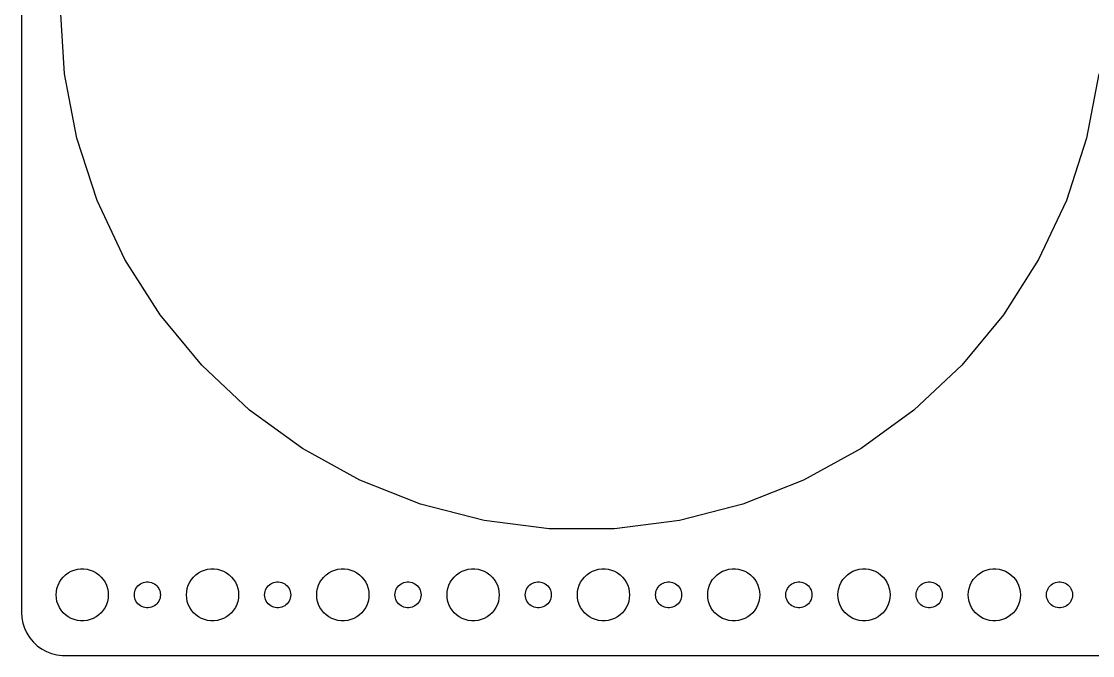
# Model space of a CAD drawing. Header units: metres. Extents: x -314 to 314, y -74 to 74.
# Drawn here: x -314.5 to -191.2, y -74.5 to -1.5 of the extents above; entities that cross this region are included whole.
import ezdxf

# ---------------------------------------------------------------- set-up
doc = ezdxf.new("R2010")
doc.units = ezdxf.units.M

msp = doc.modelspace()

# ---------------------------------------------------------------- linework, layer by layer
for p, q in [((-314.5, 69.5), (-314.5, -69.5)), ((-309.527, -7.52), (-310, 0)), ((-308.115, -14.9214), (-309.527, -7.52)), ((-190.473, -7.52), (-191.885, -14.9214)), ((-305.787, -22.0875), (-308.115, -14.9214)), ((-191.885, -14.9214), (-194.213, -22.0875)), ((-302.578, -28.9052), (-305.787, -22.0875)), ((-194.213, -22.0875), (-197.422, -28.9052)), ((-298.541, -35.2671), (-302.578, -28.9052)), ((-197.422, -28.9052), (-201.459, -35.2671)), ((-293.738, -41.0728), (-298.541, -35.2671)), ((-201.459, -35.2671), (-206.262, -41.0728)), ((-288.245, -46.2308), (-293.738, -41.0728)), ((-206.262, -41.0728), (-211.755, -46.2308)), ((-282.15, -50.6597), (-288.245, -46.2308)), ((-211.755, -46.2308), (-217.85, -50.6597)), ((-275.547, -54.2896), (-282.15, -50.6597)), ((-217.85, -50.6597), (-224.453, -54.2896)), ((-268.541, -57.0634), (-275.547, -54.2896)), ((-224.453, -54.2896), (-231.459, -57.0634)), ((-261.243, -58.9372), (-268.541, -57.0634)), ((-231.459, -57.0634), (-238.757, -58.9372)), ((-253.767, -59.8816), (-261.243, -58.9372)), ((-238.757, -58.9372), (-246.233, -59.8816)), ((-246.233, -59.8816), (-253.767, -59.8816)), ((-309.687, -65.4464), (-309.412, -65.1885)), ((-309.412, -65.1885), (-309.107, -64.967)), ((-309.107, -64.967), (-308.777, -64.7855)), ((-308.777, -64.7855), (-308.427, -64.6468)), ((-308.427, -64.6468), (-308.062, -64.5531)), ((-308.062, -64.5531), (-307.688, -64.5059)), ((-307.688, -64.5059), (-307.312, -64.5059)), ((-307.312, -64.5059), (-306.938, -64.5531)), ((-306.938, -64.5531), (-306.573, -64.6468)), ((-306.573, -64.6468), (-306.223, -64.7855)), ((-306.223, -64.7855), (-305.893, -64.967)), ((-305.893, -64.967), (-305.588, -65.1885)), ((-305.588, -65.1885), (-305.313, -65.4464)), ((-294.687, -65.4464), (-294.412, -65.1885)), ((-294.412, -65.1885), (-294.107, -64.967)), ((-294.107, -64.967), (-293.777, -64.7855)), ((-293.777, -64.7855), (-293.427, -64.6468)), ((-293.427, -64.6468), (-293.062, -64.5531)), ((-293.062, -64.5531), (-292.688, -64.5059)), ((-292.688, -64.5059), (-292.312, -64.5059)), ((-292.312, -64.5059), (-291.938, -64.5531)), ((-291.938, -64.5531), (-291.573, -64.6468)), ((-291.573, -64.6468), (-291.223, -64.7855)), ((-291.223, -64.7855), (-290.893, -64.967)), ((-290.893, -64.967), (-290.588, -65.1885)), ((-290.588, -65.1885), (-290.313, -65.4464)), ((-279.687, -65.4464), (-279.412, -65.1885)), ((-279.412, -65.1885), (-279.107, -64.967)), ((-279.107, -64.967), (-278.777, -64.7855)), ((-278.777, -64.7855), (-278.427, -64.6468)), ((-278.427, -64.6468), (-278.062, -64.5531)), ((-278.062, -64.5531), (-277.688, -64.5059)), ((-277.688, -64.5059), (-277.312, -64.5059)), ((-277.312, -64.5059), (-276.938, -64.5531)), ((-276.938, -64.5531), (-276.573, -64.6468)), ((-276.573, -64.6468), (-276.223, -64.7855)), ((-276.223, -64.7855), (-275.893, -64.967)), ((-275.893, -64.967), (-275.588, -65.1885)), ((-275.588, -65.1885), (-275.313, -65.4464)), ((-264.687, -65.4464), (-264.412, -65.1885)), ((-264.412, -65.1885), (-264.107, -64.967)), ((-264.107, -64.967), (-263.777, -64.7855)), ((-263.777, -64.7855), (-263.427, -64.6468)), ((-263.427, -64.6468), (-263.062, -64.5531)), ((-263.062, -64.5531), (-262.688, -64.5059)), ((-262.688, -64.5059), (-262.312, -64.5059)), ((-262.312, -64.5059), (-261.938, -64.5531)), ((-261.938, -64.5531), (-261.573, -64.6468)), ((-261.573, -64.6468), (-261.223, -64.7855)), ((-261.223, -64.7855), (-260.893, -64.967)), ((-260.893, -64.967), (-260.588, -65.1885)), ((-260.588, -65.1885), (-260.313, -65.4464)), ((-249.687, -65.4464), (-249.412, -65.1885)), ((-249.412, -65.1885), (-249.107, -64.967)), ((-249.107, -64.967), (-248.777, -64.7855)), ((-248.777, -64.7855), (-248.427, -64.6468)), ((-248.427, -64.6468), (-248.062, -64.5531)), ((-248.062, -64.5531), (-247.688, -64.5059)), ((-247.688, -64.5059), (-247.312, -64.5059)), ((-247.312, -64.5059), (-246.938, -64.5531)), ((-246.938, -64.5531), (-246.573, -64.6468)), ((-246.573, -64.6468), (-246.223, -64.7855)), ((-246.223, -64.7855), (-245.893, -64.967)), ((-245.893, -64.967), (-245.588, -65.1885)), ((-245.588, -65.1885), (-245.313, -65.4464)), ((-234.687, -65.4464), (-234.412, -65.1885)), ((-234.412, -65.1885), (-234.107, -64.967)), ((-234.107, -64.967), (-233.777, -64.7855)), ((-233.777, -64.7855), (-233.427, -64.6468)), ((-233.427, -64.6468), (-233.062, -64.5531)), ((-233.062, -64.5531), (-232.688, -64.5059)), ((-232.688, -64.5059), (-232.312, -64.5059)), ((-232.312, -64.5059), (-231.938, -64.5531)), ((-231.938, -64.5531), (-231.573, -64.6468)), ((-231.573, -64.6468), (-231.223, -64.7855)), ((-231.223, -64.7855), (-230.893, -64.967)), ((-230.893, -64.967), (-230.588, -65.1885)), ((-230.588, -65.1885), (-230.313, -65.4464)), ((-219.687, -65.4464), (-219.412, -65.1885)), ((-219.412, -65.1885), (-219.107, -64.967)), ((-219.107, -64.967), (-218.777, -64.7855)), ((-218.777, -64.7855), (-218.427, -64.6468)), ((-218.427, -64.6468), (-218.062, -64.5531)), ((-218.062, -64.5531), (-217.688, -64.5059)), ((-217.688, -64.5059), (-217.312, -64.5059)), ((-217.312, -64.5059), (-216.938, -64.5531)), ((-216.938, -64.5531), (-216.573, -64.6468)), ((-216.573, -64.6468), (-216.223, -64.7855)), ((-216.223, -64.7855), (-215.893, -64.967)), ((-215.893, -64.967), (-215.588, -65.1885)), ((-215.588, -65.1885), (-215.313, -65.4464)), ((-204.687, -65.4464), (-204.412, -65.1885)), ((-204.412, -65.1885), (-204.107, -64.967)), ((-204.107, -64.967), (-203.777, -64.7855)), ((-203.777, -64.7855), (-203.427, -64.6468)), ((-203.427, -64.6468), (-203.062, -64.5531)), ((-203.062, -64.5531), (-202.688, -64.5059)), ((-202.688, -64.5059), (-202.312, -64.5059)), ((-202.312, -64.5059), (-201.938, -64.5531)), ((-201.938, -64.5531), (-201.573, -64.6468)), ((-201.573, -64.6468), (-201.223, -64.7855)), ((-201.223, -64.7855), (-200.893, -64.967)), ((-200.893, -64.967), (-200.588, -65.1885)), ((-200.588, -65.1885), (-200.313, -65.4464)), ((-310.406, -66.7539), (-310.289, -66.3956)), ((-310.289, -66.3956), (-310.129, -66.0547)), ((-310.129, -66.0547), (-309.927, -65.7366)), ((-309.927, -65.7366), (-309.687, -65.4464)), ((-305.313, -65.4464), (-305.073, -65.7366)), ((-305.073, -65.7366), (-304.871, -66.0547)), ((-304.871, -66.0547), (-304.711, -66.3956)), ((-304.711, -66.3956), (-304.594, -66.7539)), ((-301.214, -66.6183), (-301.093, -66.4732)), ((-301.093, -66.4732), (-300.956, -66.3442)), ((-300.956, -66.3442), (-300.804, -66.2335)), ((-300.804, -66.2335), (-300.639, -66.1428)), ((-300.639, -66.1428), (-300.464, -66.0734)), ((-300.464, -66.0734), (-300.281, -66.0266)), ((-300.281, -66.0266), (-300.094, -66.003)), ((-300.094, -66.003), (-299.906, -66.003)), ((-299.906, -66.003), (-299.719, -66.0266)), ((-299.719, -66.0266), (-299.536, -66.0734)), ((-299.536, -66.0734), (-299.361, -66.1428)), ((-299.361, -66.1428), (-299.196, -66.2335)), ((-299.196, -66.2335), (-299.044, -66.3442)), ((-299.044, -66.3442), (-298.907, -66.4732)), ((-298.907, -66.4732), (-298.786, -66.6183)), ((-295.406, -66.7539), (-295.289, -66.3956)), ((-295.289, -66.3956), (-295.129, -66.0547)), ((-295.129, -66.0547), (-294.927, -65.7366)), ((-294.927, -65.7366), (-294.687, -65.4464)), ((-290.313, -65.4464), (-290.073, -65.7366)), ((-290.073, -65.7366), (-289.871, -66.0547)), ((-289.871, -66.0547), (-289.711, -66.3956)), ((-289.711, -66.3956), (-289.594, -66.7539)), ((-286.214, -66.6183), (-286.093, -66.4732)), ((-286.093, -66.4732), (-285.956, -66.3442)), ((-285.956, -66.3442), (-285.804, -66.2335)), ((-285.804, -66.2335), (-285.639, -66.1428)), ((-285.639, -66.1428), (-285.464, -66.0734)), ((-285.464, -66.0734), (-285.281, -66.0266)), ((-285.281, -66.0266), (-285.094, -66.003)), ((-285.094, -66.003), (-284.906, -66.003)), ((-284.906, -66.003), (-284.719, -66.0266)), ((-284.719, -66.0266), (-284.536, -66.0734)), ((-284.536, -66.0734), (-284.361, -66.1428)), ((-284.361, -66.1428), (-284.196, -66.2335)), ((-284.196, -66.2335), (-284.044, -66.3442)), ((-284.044, -66.3442), (-283.907, -66.4732)), ((-283.907, -66.4732), (-283.786, -66.6183)), ((-280.406, -66.7539), (-280.289, -66.3956)), ((-280.289, -66.3956), (-280.129, -66.0547)), ((-280.129, -66.0547), (-279.927, -65.7366)), ((-279.927, -65.7366), (-279.687, -65.4464)), ((-275.313, -65.4464), (-275.073, -65.7366)), ((-275.073, -65.7366), (-274.871, -66.0547)), ((-274.871, -66.0547), (-274.711, -66.3956)), ((-274.711, -66.3956), (-274.594, -66.7539)), ((-271.214, -66.6183), (-271.093, -66.4732)), ((-271.093, -66.4732), (-270.956, -66.3442)), ((-270.956, -66.3442), (-270.804, -66.2335)), ((-270.804, -66.2335), (-270.639, -66.1428)), ((-270.639, -66.1428), (-270.464, -66.0734)), ((-270.464, -66.0734), (-270.281, -66.0266)), ((-270.281, -66.0266), (-270.094, -66.003)), ((-270.094, -66.003), (-269.906, -66.003)), ((-269.906, -66.003), (-269.719, -66.0266)), ((-269.719, -66.0266), (-269.536, -66.0734)), ((-269.536, -66.0734), (-269.361, -66.1428)), ((-269.361, -66.1428), (-269.196, -66.2335)), ((-269.196, -66.2335), (-269.044, -66.3442)), ((-269.044, -66.3442), (-268.907, -66.4732)), ((-268.907, -66.4732), (-268.786, -66.6183)), ((-265.406, -66.7539), (-265.289, -66.3956)), ((-265.289, -66.3956), (-265.129, -66.0547)), ((-265.129, -66.0547), (-264.927, -65.7366)), ((-264.927, -65.7366), (-264.687, -65.4464)), ((-260.313, -65.4464), (-260.073, -65.7366)), ((-260.073, -65.7366), (-259.871, -66.0547)), ((-259.871, -66.0547), (-259.711, -66.3956)), ((-259.711, -66.3956), (-259.594, -66.7539)), ((-256.214, -66.6183), (-256.093, -66.4732)), ((-256.093, -66.4732), (-255.956, -66.3442)), ((-255.956, -66.3442), (-255.804, -66.2335)), ((-255.804, -66.2335), (-255.639, -66.1428)), ((-255.639, -66.1428), (-255.464, -66.0734)), ((-255.464, -66.0734), (-255.281, -66.0266)), ((-255.281, -66.0266), (-255.094, -66.003)), ((-255.094, -66.003), (-254.906, -66.003)), ((-254.906, -66.003), (-254.719, -66.0266)), ((-254.719, -66.0266), (-254.536, -66.0734)), ((-254.536, -66.0734), (-254.361, -66.1428)), ((-254.361, -66.1428), (-254.196, -66.2335)), ((-254.196, -66.2335), (-254.044, -66.3442)), ((-254.044, -66.3442), (-253.907, -66.4732)), ((-253.907, -66.4732), (-253.786, -66.6183)), ((-250.406, -66.7539), (-250.289, -66.3956)), ((-250.289, -66.3956), (-250.129, -66.0547)), ((-250.129, -66.0547), (-249.927, -65.7366)), ((-249.927, -65.7366), (-249.687, -65.4464)), ((-245.313, -65.4464), (-245.073, -65.7366)), ((-245.073, -65.7366), (-244.871, -66.0547)), ((-244.871, -66.0547), (-244.711, -66.3956)), ((-244.711, -66.3956), (-244.594, -66.7539)), ((-241.214, -66.6183), (-241.093, -66.4732)), ((-241.093, -66.4732), (-240.956, -66.3442)), ((-240.956, -66.3442), (-240.804, -66.2335)), ((-240.804, -66.2335), (-240.639, -66.1428)), ((-240.639, -66.1428), (-240.464, -66.0734)), ((-240.464, -66.0734), (-240.281, -66.0266)), ((-240.281, -66.0266), (-240.094, -66.003)), ((-240.094, -66.003), (-239.906, -66.003)), ((-239.906, -66.003), (-239.719, -66.0266)), ((-239.719, -66.0266), (-239.536, -66.0734)), ((-239.536, -66.0734), (-239.361, -66.1428)), ((-239.361, -66.1428), (-239.196, -66.2335)), ((-239.196, -66.2335), (-239.044, -66.3442)), ((-239.044, -66.3442), (-238.907, -66.4732)), ((-238.907, -66.4732), (-238.786, -66.6183)), ((-235.406, -66.7539), (-235.289, -66.3956)), ((-235.289, -66.3956), (-235.129, -66.0547)), ((-235.129, -66.0547), (-234.927, -65.7366)), ((-234.927, -65.7366), (-234.687, -65.4464)), ((-230.313, -65.4464), (-230.073, -65.7366)), ((-230.073, -65.7366), (-229.871, -66.0547)), ((-229.871, -66.0547), (-229.711, -66.3956)), ((-229.711, -66.3956), (-229.594, -66.7539)), ((-226.214, -66.6183), (-226.093, -66.4732)), ((-226.093, -66.4732), (-225.956, -66.3442)), ((-225.956, -66.3442), (-225.804, -66.2335)), ((-225.804, -66.2335), (-225.639, -66.1428)), ((-225.639, -66.1428), (-225.464, -66.0734)), ((-225.464, -66.0734), (-225.281, -66.0266)), ((-225.281, -66.0266), (-225.094, -66.003)), ((-225.094, -66.003), (-224.906, -66.003)), ((-224.906, -66.003), (-224.719, -66.0266)), ((-224.719, -66.0266), (-224.536, -66.0734)), ((-224.536, -66.0734), (-224.361, -66.1428)), ((-224.361, -66.1428), (-224.196, -66.2335)), ((-224.196, -66.2335), (-224.044, -66.3442)), ((-224.044, -66.3442), (-223.907, -66.4732)), ((-223.907, -66.4732), (-223.786, -66.6183)), ((-220.406, -66.7539), (-220.289, -66.3956)), ((-220.289, -66.3956), (-220.129, -66.0547)), ((-220.129, -66.0547), (-219.927, -65.7366)), ((-219.927, -65.7366), (-219.687, -65.4464)), ((-215.313, -65.4464), (-215.073, -65.7366)), ((-215.073, -65.7366), (-214.871, -66.0547)), ((-214.871, -66.0547), (-214.711, -66.3956)), ((-214.711, -66.3956), (-214.594, -66.7539)), ((-211.214, -66.6183), (-211.093, -66.4732)), ((-211.093, -66.4732), (-210.956, -66.3442)), ((-210.956, -66.3442), (-210.804, -66.2335)), ((-210.804, -66.2335), (-210.639, -66.1428)), ((-210.639, -66.1428), (-210.464, -66.0734)), ((-210.464, -66.0734), (-210.281, -66.0266)), ((-210.281, -66.0266), (-210.094, -66.003)), ((-210.094, -66.003), (-209.906, -66.003)), ((-209.906, -66.003), (-209.719, -66.0266)), ((-209.719, -66.0266), (-209.536, -66.0734)), ((-209.536, -66.0734), (-209.361, -66.1428)), ((-209.361, -66.1428), (-209.196, -66.2335)), ((-209.196, -66.2335), (-209.044, -66.3442)), ((-209.044, -66.3442), (-208.907, -66.4732)), ((-208.907, -66.4732), (-208.786, -66.6183)), ((-205.406, -66.7539), (-205.289, -66.3956)), ((-205.289, -66.3956), (-205.129, -66.0547)), ((-205.129, -66.0547), (-204.927, -65.7366)), ((-204.927, -65.7366), (-204.687, -65.4464)), ((-200.313, -65.4464), (-200.073, -65.7366)), ((-200.073, -65.7366), (-199.871, -66.0547)), ((-199.871, -66.0547), (-199.711, -66.3956)), ((-199.711, -66.3956), (-199.594, -66.7539)), ((-196.214, -66.6183), (-196.093, -66.4732)), ((-196.093, -66.4732), (-195.956, -66.3442)), ((-195.956, -66.3442), (-195.804, -66.2335)), ((-195.804, -66.2335), (-195.639, -66.1428)), ((-195.639, -66.1428), (-195.464, -66.0734)), ((-195.464, -66.0734), (-195.281, -66.0266)), ((-195.281, -66.0266), (-195.094, -66.003)), ((-195.094, -66.003), (-194.906, -66.003)), ((-194.906, -66.003), (-194.719, -66.0266)), ((-194.719, -66.0266), (-194.536, -66.0734)), ((-194.536, -66.0734), (-194.361, -66.1428)), ((-194.361, -66.1428), (-194.196, -66.2335)), ((-194.196, -66.2335), (-194.044, -66.3442)), ((-194.044, -66.3442), (-193.907, -66.4732)), ((-193.907, -66.4732), (-193.786, -66.6183)), ((-310.5, -67.5), (-310.476, -67.124)), ((-310.476, -67.876), (-310.5, -67.5)), ((-310.476, -67.124), (-310.406, -66.7539)), ((-304.594, -66.7539), (-304.524, -67.124)), ((-304.524, -67.124), (-304.5, -67.5)), ((-304.5, -67.5), (-304.524, -67.876)), ((-301.5, -67.5), (-301.488, -67.312)), ((-301.488, -67.688), (-301.5, -67.5)), ((-301.488, -67.312), (-301.453, -67.127)), ((-301.453, -67.873), (-301.488, -67.688)), ((-301.453, -67.127), (-301.395, -66.9478)), ((-301.395, -66.9478), (-301.314, -66.7774)), ((-301.314, -66.7774), (-301.214, -66.6183)), ((-298.786, -66.6183), (-298.686, -66.7774)), ((-298.686, -66.7774), (-298.605, -66.9478)), ((-298.605, -66.9478), (-298.547, -67.127)), ((-298.547, -67.127), (-298.512, -67.312)), ((-298.512, -67.688), (-298.547, -67.873)), ((-298.512, -67.312), (-298.5, -67.5)), ((-298.5, -67.5), (-298.512, -67.688)), ((-295.5, -67.5), (-295.476, -67.124)), ((-295.476, -67.876), (-295.5, -67.5)), ((-295.476, -67.124), (-295.406, -66.7539)), ((-289.594, -66.7539), (-289.524, -67.124)), ((-289.524, -67.124), (-289.5, -67.5)), ((-289.5, -67.5), (-289.524, -67.876)), ((-286.5, -67.5), (-286.488, -67.312)), ((-286.488, -67.688), (-286.5, -67.5)), ((-286.488, -67.312), (-286.453, -67.127)), ((-286.453, -67.873), (-286.488, -67.688)), ((-286.453, -67.127), (-286.395, -66.9478)), ((-286.395, -66.9478), (-286.314, -66.7774)), ((-286.314, -66.7774), (-286.214, -66.6183)), ((-283.786, -66.6183), (-283.686, -66.7774)), ((-283.686, -66.7774), (-283.605, -66.9478)), ((-283.605, -66.9478), (-283.547, -67.127)), ((-283.547, -67.127), (-283.512, -67.312)), ((-283.512, -67.688), (-283.547, -67.873)), ((-283.512, -67.312), (-283.5, -67.5)), ((-283.5, -67.5), (-283.512, -67.688)), ((-280.5, -67.5), (-280.476, -67.124)), ((-280.476, -67.876), (-280.5, -67.5)), ((-280.476, -67.124), (-280.406, -66.7539)), ((-274.594, -66.7539), (-274.524, -67.124)), ((-274.524, -67.124), (-274.5, -67.5)), ((-274.5, -67.5), (-274.524, -67.876)), ((-271.5, -67.5), (-271.488, -67.312)), ((-271.488, -67.688), (-271.5, -67.5)), ((-271.488, -67.312), (-271.453, -67.127)), ((-271.453, -67.873), (-271.488, -67.688)), ((-271.453, -67.127), (-271.395, -66.9478)), ((-271.395, -66.9478), (-271.314, -66.7774)), ((-271.314, -66.7774), (-271.214, -66.6183)), ((-268.786, -66.6183), (-268.686, -66.7774)), ((-268.686, -66.7774), (-268.605, -66.9478)), ((-268.605, -66.9478), (-268.547, -67.127)), ((-268.547, -67.127), (-268.512, -67.312)), ((-268.512, -67.688), (-268.547, -67.873)), ((-268.512, -67.312), (-268.5, -67.5)), ((-268.5, -67.5), (-268.512, -67.688)), ((-265.5, -67.5), (-265.476, -67.124)), ((-265.476, -67.876), (-265.5, -67.5)), ((-265.476, -67.124), (-265.406, -66.7539)), ((-259.594, -66.7539), (-259.524, -67.124)), ((-259.524, -67.124), (-259.5, -67.5)), ((-259.5, -67.5), (-259.524, -67.876)), ((-256.5, -67.5), (-256.488, -67.312)), ((-256.488, -67.688), (-256.5, -67.5)), ((-256.488, -67.312), (-256.453, -67.127)), ((-256.453, -67.873), (-256.488, -67.688)), ((-256.453, -67.127), (-256.395, -66.9478)), ((-256.395, -66.9478), (-256.314, -66.7774)), ((-256.314, -66.7774), (-256.214, -66.6183)), ((-253.786, -66.6183), (-253.686, -66.7774)), ((-253.686, -66.7774), (-253.605, -66.9478)), ((-253.605, -66.9478), (-253.547, -67.127)), ((-253.547, -67.127), (-253.512, -67.312)), ((-253.512, -67.688), (-253.547, -67.873)), ((-253.512, -67.312), (-253.5, -67.5)), ((-253.5, -67.5), (-253.512, -67.688)), ((-250.5, -67.5), (-250.476, -67.124)), ((-250.476, -67.876), (-250.5, -67.5)), ((-250.476, -67.124), (-250.406, -66.7539)), ((-244.594, -66.7539), (-244.524, -67.124)), ((-244.524, -67.124), (-244.5, -67.5)), ((-244.5, -67.5), (-244.524, -67.876)), ((-241.5, -67.5), (-241.488, -67.312)), ((-241.488, -67.688), (-241.5, -67.5)), ((-241.488, -67.312), (-241.453, -67.127)), ((-241.453, -67.873), (-241.488, -67.688)), ((-241.453, -67.127), (-241.395, -66.9478)), ((-241.395, -66.9478), (-241.314, -66.7774)), ((-241.314, -66.7774), (-241.214, -66.6183)), ((-238.786, -66.6183), (-238.686, -66.7774)), ((-238.686, -66.7774), (-238.605, -66.9478)), ((-238.605, -66.9478), (-238.547, -67.127)), ((-238.547, -67.127), (-238.512, -67.312)), ((-238.512, -67.688), (-238.547, -67.873)), ((-238.512, -67.312), (-238.5, -67.5)), ((-238.5, -67.5), (-238.512, -67.688)), ((-235.5, -67.5), (-235.476, -67.124)), ((-235.476, -67.876), (-235.5, -67.5)), ((-235.476, -67.124), (-235.406, -66.7539)), ((-229.594, -66.7539), (-229.524, -67.124)), ((-229.524, -67.124), (-229.5, -67.5)), ((-229.5, -67.5), (-229.524, -67.876)), ((-226.5, -67.5), (-226.488, -67.312)), ((-226.488, -67.688), (-226.5, -67.5)), ((-226.488, -67.312), (-226.453, -67.127)), ((-226.453, -67.873), (-226.488, -67.688)), ((-226.453, -67.127), (-226.395, -66.9478)), ((-226.395, -66.9478), (-226.314, -66.7774)), ((-226.314, -66.7774), (-226.214, -66.6183)), ((-223.786, -66.6183), (-223.686, -66.7774)), ((-223.686, -66.7774), (-223.605, -66.9478)), ((-223.605, -66.9478), (-223.547, -67.127)), ((-223.547, -67.127), (-223.512, -67.312)), ((-223.512, -67.688), (-223.547, -67.873)), ((-223.512, -67.312), (-223.5, -67.5)), ((-223.5, -67.5), (-223.512, -67.688)), ((-220.5, -67.5), (-220.476, -67.124)), ((-220.476, -67.876), (-220.5, -67.5)), ((-220.476, -67.124), (-220.406, -66.7539)), ((-214.594, -66.7539), (-214.524, -67.124)), ((-214.524, -67.124), (-214.5, -67.5)), ((-214.5, -67.5), (-214.524, -67.876)), ((-211.5, -67.5), (-211.488, -67.312)), ((-211.488, -67.688), (-211.5, -67.5)), ((-211.488, -67.312), (-211.453, -67.127)), ((-211.453, -67.873), (-211.488, -67.688)), ((-211.453, -67.127), (-211.395, -66.9478)), ((-211.395, -66.9478), (-211.314, -66.7774)), ((-211.314, -66.7774), (-211.214, -66.6183)), ((-208.786, -66.6183), (-208.686, -66.7774)), ((-208.686, -66.7774), (-208.605, -66.9478)), ((-208.605, -66.9478), (-208.547, -67.127)), ((-208.547, -67.127), (-208.512, -67.312)), ((-208.512, -67.688), (-208.547, -67.873)), ((-208.512, -67.312), (-208.5, -67.5)), ((-208.5, -67.5), (-208.512, -67.688)), ((-205.5, -67.5), (-205.476, -67.124)), ((-205.476, -67.876), (-205.5, -67.5)), ((-205.476, -67.124), (-205.406, -66.7539)), ((-199.594, -66.7539), (-199.524, -67.124)), ((-199.524, -67.124), (-199.5, -67.5)), ((-199.5, -67.5), (-199.524, -67.876)), ((-196.5, -67.5), (-196.488, -67.312)), ((-196.488, -67.688), (-196.5, -67.5)), ((-196.488, -67.312), (-196.453, -67.127)), ((-196.453, -67.873), (-196.488, -67.688)), ((-196.453, -67.127), (-196.395, -66.9478)), ((-196.395, -66.9478), (-196.314, -66.7774)), ((-196.314, -66.7774), (-196.214, -66.6183)), ((-193.786, -66.6183), (-193.686, -66.7774)), ((-193.686, -66.7774), (-193.605, -66.9478)), ((-193.605, -66.9478), (-193.547, -67.127)), ((-193.547, -67.127), (-193.512, -67.312)), ((-193.512, -67.688), (-193.547, -67.873)), ((-193.512, -67.312), (-193.5, -67.5)), ((-193.5, -67.5), (-193.512, -67.688)), ((-310.406, -68.2461), (-310.476, -67.876)), ((-310.289, -68.6044), (-310.406, -68.2461)), ((-310.129, -68.9453), (-310.289, -68.6044)), ((-309.927, -69.2634), (-310.129, -68.9453)), ((-304.871, -68.9453), (-305.073, -69.2634)), ((-304.711, -68.6044), (-304.871, -68.9453)), ((-304.594, -68.2461), (-304.711, -68.6044)), ((-304.524, -67.876), (-304.594, -68.2461)), ((-301.395, -68.0522), (-301.453, -67.873)), ((-301.314, -68.2226), (-301.395, -68.0522)), ((-301.214, -68.3817), (-301.314, -68.2226)), ((-301.093, -68.5268), (-301.214, -68.3817)), ((-300.956, -68.6558), (-301.093, -68.5268)), ((-300.804, -68.7665), (-300.956, -68.6558)), ((-300.639, -68.8572), (-300.804, -68.7665)), ((-300.464, -68.9266), (-300.639, -68.8572)), ((-300.281, -68.9734), (-300.464, -68.9266)), ((-300.094, -68.997), (-300.281, -68.9734)), ((-299.906, -68.997), (-300.094, -68.997)), ((-299.719, -68.9734), (-299.906, -68.997)), ((-299.536, -68.9266), (-299.719, -68.9734)), ((-299.361, -68.8572), (-299.536, -68.9266)), ((-299.196, -68.7665), (-299.361, -68.8572)), ((-299.044, -68.6558), (-299.196, -68.7665)), ((-298.907, -68.5268), (-299.044, -68.6558)), ((-298.786, -68.3817), (-298.907, -68.5268)), ((-298.686, -68.2226), (-298.786, -68.3817)), ((-298.605, -68.0522), (-298.686, -68.2226)), ((-298.547, -67.873), (-298.605, -68.0522)), ((-295.406, -68.2461), (-295.476, -67.876)), ((-295.289, -68.6044), (-295.406, -68.2461)), ((-295.129, -68.9453), (-295.289, -68.6044)), ((-294.927, -69.2634), (-295.129, -68.9453)), ((-289.871, -68.9453), (-290.073, -69.2634)), ((-289.711, -68.6044), (-289.871, -68.9453)), ((-289.594, -68.2461), (-289.711, -68.6044)), ((-289.524, -67.876), (-289.594, -68.2461)), ((-286.395, -68.0522), (-286.453, -67.873)), ((-286.314, -68.2226), (-286.395, -68.0522)), ((-286.214, -68.3817), (-286.314, -68.2226)), ((-286.093, -68.5268), (-286.214, -68.3817)), ((-285.956, -68.6558), (-286.093, -68.5268)), ((-285.804, -68.7665), (-285.956, -68.6558)), ((-285.639, -68.8572), (-285.804, -68.7665)), ((-285.464, -68.9266), (-285.639, -68.8572)), ((-285.281, -68.9734), (-285.464, -68.9266)), ((-285.094, -68.997), (-285.281, -68.9734)), ((-284.906, -68.997), (-285.094, -68.997)), ((-284.719, -68.9734), (-284.906, -68.997)), ((-284.536, -68.9266), (-284.719, -68.9734)), ((-284.361, -68.8572), (-284.536, -68.9266)), ((-284.196, -68.7665), (-284.361, -68.8572)), ((-284.044, -68.6558), (-284.196, -68.7665)), ((-283.907, -68.5268), (-284.044, -68.6558)), ((-283.786, -68.3817), (-283.907, -68.5268)), ((-283.686, -68.2226), (-283.786, -68.3817)), ((-283.605, -68.0522), (-283.686, -68.2226)), ((-283.547, -67.873), (-283.605, -68.0522)), ((-280.406, -68.2461), (-280.476, -67.876)), ((-280.289, -68.6044), (-280.406, -68.2461)), ((-280.129, -68.9453), (-280.289, -68.6044)), ((-279.927, -69.2634), (-280.129, -68.9453)), ((-274.871, -68.9453), (-275.073, -69.2634)), ((-274.711, -68.6044), (-274.871, -68.9453)), ((-274.594, -68.2461), (-274.711, -68.6044)), ((-274.524, -67.876), (-274.594, -68.2461)), ((-271.395, -68.0522), (-271.453, -67.873)), ((-271.314, -68.2226), (-271.395, -68.0522)), ((-271.214, -68.3817), (-271.314, -68.2226)), ((-271.093, -68.5268), (-271.214, -68.3817)), ((-270.956, -68.6558), (-271.093, -68.5268)), ((-270.804, -68.7665), (-270.956, -68.6558)), ((-270.639, -68.8572), (-270.804, -68.7665)), ((-270.464, -68.9266), (-270.639, -68.8572)), ((-270.281, -68.9734), (-270.464, -68.9266)), ((-270.094, -68.997), (-270.281, -68.9734)), ((-269.906, -68.997), (-270.094, -68.997)), ((-269.719, -68.9734), (-269.906, -68.997)), ((-269.536, -68.9266), (-269.719, -68.9734)), ((-269.361, -68.8572), (-269.536, -68.9266)), ((-269.196, -68.7665), (-269.361, -68.8572)), ((-269.044, -68.6558), (-269.196, -68.7665)), ((-268.907, -68.5268), (-269.044, -68.6558)), ((-268.786, -68.3817), (-268.907, -68.5268)), ((-268.686, -68.2226), (-268.786, -68.3817)), ((-268.605, -68.0522), (-268.686, -68.2226)), ((-268.547, -67.873), (-268.605, -68.0522)), ((-265.406, -68.2461), (-265.476, -67.876)), ((-265.289, -68.6044), (-265.406, -68.2461)), ((-265.129, -68.9453), (-265.289, -68.6044)), ((-264.927, -69.2634), (-265.129, -68.9453)), ((-259.871, -68.9453), (-260.073, -69.2634)), ((-259.711, -68.6044), (-259.871, -68.9453)), ((-259.594, -68.2461), (-259.711, -68.6044)), ((-259.524, -67.876), (-259.594, -68.2461)), ((-256.395, -68.0522), (-256.453, -67.873)), ((-256.314, -68.2226), (-256.395, -68.0522)), ((-256.214, -68.3817), (-256.314, -68.2226)), ((-256.093, -68.5268), (-256.214, -68.3817)), ((-255.956, -68.6558), (-256.093, -68.5268)), ((-255.804, -68.7665), (-255.956, -68.6558)), ((-255.639, -68.8572), (-255.804, -68.7665)), ((-255.464, -68.9266), (-255.639, -68.8572)), ((-255.281, -68.9734), (-255.464, -68.9266)), ((-255.094, -68.997), (-255.281, -68.9734)), ((-254.906, -68.997), (-255.094, -68.997)), ((-254.719, -68.9734), (-254.906, -68.997)), ((-254.536, -68.9266), (-254.719, -68.9734)), ((-254.361, -68.8572), (-254.536, -68.9266)), ((-254.196, -68.7665), (-254.361, -68.8572)), ((-254.044, -68.6558), (-254.196, -68.7665)), ((-253.907, -68.5268), (-254.044, -68.6558)), ((-253.786, -68.3817), (-253.907, -68.5268)), ((-253.686, -68.2226), (-253.786, -68.3817)), ((-253.605, -68.0522), (-253.686, -68.2226)), ((-253.547, -67.873), (-253.605, -68.0522)), ((-250.406, -68.2461), (-250.476, -67.876)), ((-250.289, -68.6044), (-250.406, -68.2461)), ((-250.129, -68.9453), (-250.289, -68.6044)), ((-249.927, -69.2634), (-250.129, -68.9453)), ((-244.871, -68.9453), (-245.073, -69.2634)), ((-244.711, -68.6044), (-244.871, -68.9453)), ((-244.594, -68.2461), (-244.711, -68.6044)), ((-244.524, -67.876), (-244.594, -68.2461)), ((-241.395, -68.0522), (-241.453, -67.873)), ((-241.314, -68.2226), (-241.395, -68.0522)), ((-241.214, -68.3817), (-241.314, -68.2226)), ((-241.093, -68.5268), (-241.214, -68.3817)), ((-240.956, -68.6558), (-241.093, -68.5268)), ((-240.804, -68.7665), (-240.956, -68.6558)), ((-240.639, -68.8572), (-240.804, -68.7665)), ((-240.464, -68.9266), (-240.639, -68.8572)), ((-240.281, -68.9734), (-240.464, -68.9266)), ((-240.094, -68.997), (-240.281, -68.9734)), ((-239.906, -68.997), (-240.094, -68.997)), ((-239.719, -68.9734), (-239.906, -68.997)), ((-239.536, -68.9266), (-239.719, -68.9734)), ((-239.361, -68.8572), (-239.536, -68.9266)), ((-239.196, -68.7665), (-239.361, -68.8572)), ((-239.044, -68.6558), (-239.196, -68.7665)), ((-238.907, -68.5268), (-239.044, -68.6558)), ((-238.786, -68.3817), (-238.907, -68.5268)), ((-238.686, -68.2226), (-238.786, -68.3817)), ((-238.605, -68.0522), (-238.686, -68.2226)), ((-238.547, -67.873), (-238.605, -68.0522)), ((-235.406, -68.2461), (-235.476, -67.876)), ((-235.289, -68.6044), (-235.406, -68.2461)), ((-235.129, -68.9453), (-235.289, -68.6044)), ((-234.927, -69.2634), (-235.129, -68.9453)), ((-229.871, -68.9453), (-230.073, -69.2634)), ((-229.711, -68.6044), (-229.871, -68.9453)), ((-229.594, -68.2461), (-229.711, -68.6044)), ((-229.524, -67.876), (-229.594, -68.2461)), ((-226.395, -68.0522), (-226.453, -67.873)), ((-226.314, -68.2226), (-226.395, -68.0522)), ((-226.214, -68.3817), (-226.314, -68.2226)), ((-226.093, -68.5268), (-226.214, -68.3817)), ((-225.956, -68.6558), (-226.093, -68.5268)), ((-225.804, -68.7665), (-225.956, -68.6558)), ((-225.639, -68.8572), (-225.804, -68.7665)), ((-225.464, -68.9266), (-225.639, -68.8572)), ((-225.281, -68.9734), (-225.464, -68.9266)), ((-225.094, -68.997), (-225.281, -68.9734)), ((-224.906, -68.997), (-225.094, -68.997)), ((-224.719, -68.9734), (-224.906, -68.997)), ((-224.536, -68.9266), (-224.719, -68.9734)), ((-224.361, -68.8572), (-224.536, -68.9266)), ((-224.196, -68.7665), (-224.361, -68.8572)), ((-224.044, -68.6558), (-224.196, -68.7665)), ((-223.907, -68.5268), (-224.044, -68.6558)), ((-223.786, -68.3817), (-223.907, -68.5268)), ((-223.686, -68.2226), (-223.786, -68.3817)), ((-223.605, -68.0522), (-223.686, -68.2226)), ((-223.547, -67.873), (-223.605, -68.0522)), ((-220.406, -68.2461), (-220.476, -67.876)), ((-220.289, -68.6044), (-220.406, -68.2461)), ((-220.129, -68.9453), (-220.289, -68.6044)), ((-219.927, -69.2634), (-220.129, -68.9453)), ((-214.871, -68.9453), (-215.073, -69.2634)), ((-214.711, -68.6044), (-214.871, -68.9453)), ((-214.594, -68.2461), (-214.711, -68.6044)), ((-214.524, -67.876), (-214.594, -68.2461)), ((-211.395, -68.0522), (-211.453, -67.873)), ((-211.314, -68.2226), (-211.395, -68.0522)), ((-211.214, -68.3817), (-211.314, -68.2226)), ((-211.093, -68.5268), (-211.214, -68.3817)), ((-210.956, -68.6558), (-211.093, -68.5268)), ((-210.804, -68.7665), (-210.956, -68.6558)), ((-210.639, -68.8572), (-210.804, -68.7665)), ((-210.464, -68.9266), (-210.639, -68.8572)), ((-210.281, -68.9734), (-210.464, -68.9266)), ((-210.094, -68.997), (-210.281, -68.9734)), ((-209.906, -68.997), (-210.094, -68.997)), ((-209.719, -68.9734), (-209.906, -68.997)), ((-209.536, -68.9266), (-209.719, -68.9734)), ((-209.361, -68.8572), (-209.536, -68.9266)), ((-209.196, -68.7665), (-209.361, -68.8572)), ((-209.044, -68.6558), (-209.196, -68.7665)), ((-208.907, -68.5268), (-209.044, -68.6558)), ((-208.786, -68.3817), (-208.907, -68.5268)), ((-208.686, -68.2226), (-208.786, -68.3817)), ((-208.605, -68.0522), (-208.686, -68.2226)), ((-208.547, -67.873), (-208.605, -68.0522)), ((-205.406, -68.2461), (-205.476, -67.876)), ((-205.289, -68.6044), (-205.406, -68.2461)), ((-205.129, -68.9453), (-205.289, -68.6044)), ((-204.927, -69.2634), (-205.129, -68.9453)), ((-199.871, -68.9453), (-200.073, -69.2634)), ((-199.711, -68.6044), (-199.871, -68.9453)), ((-199.594, -68.2461), (-199.711, -68.6044)), ((-199.524, -67.876), (-199.594, -68.2461)), ((-196.395, -68.0522), (-196.453, -67.873)), ((-196.314, -68.2226), (-196.395, -68.0522)), ((-196.214, -68.3817), (-196.314, -68.2226)), ((-196.093, -68.5268), (-196.214, -68.3817)), ((-195.956, -68.6558), (-196.093, -68.5268)), ((-195.804, -68.7665), (-195.956, -68.6558)), ((-195.639, -68.8572), (-195.804, -68.7665)), ((-195.464, -68.9266), (-195.639, -68.8572)), ((-195.281, -68.9734), (-195.464, -68.9266)), ((-195.094, -68.997), (-195.281, -68.9734)), ((-194.906, -68.997), (-195.094, -68.997)), ((-194.719, -68.9734), (-194.906, -68.997)), ((-194.536, -68.9266), (-194.719, -68.9734)), ((-194.361, -68.8572), (-194.536, -68.9266)), ((-194.196, -68.7665), (-194.361, -68.8572)), ((-194.044, -68.6558), (-194.196, -68.7665)), ((-193.907, -68.5268), (-194.044, -68.6558)), ((-193.786, -68.3817), (-193.907, -68.5268)), ((-193.686, -68.2226), (-193.786, -68.3817)), ((-193.605, -68.0522), (-193.686, -68.2226)), ((-193.547, -67.873), (-193.605, -68.0522)), ((-314.5, -69.5), (-314.461, -70.1267)), ((-314.461, -70.1267), (-314.343, -70.7434)), ((-309.687, -69.5536), (-309.927, -69.2634)), ((-309.412, -69.8115), (-309.687, -69.5536)), ((-309.107, -70.033), (-309.412, -69.8115)), ((-308.777, -70.2145), (-309.107, -70.033)), ((-308.427, -70.3532), (-308.777, -70.2145)), ((-306.223, -70.2145), (-306.573, -70.3532)), ((-305.893, -70.033), (-306.223, -70.2145)), ((-305.588, -69.8115), (-305.893, -70.033)), ((-305.313, -69.5536), (-305.588, -69.8115)), ((-305.073, -69.2634), (-305.313, -69.5536)), ((-294.687, -69.5536), (-294.927, -69.2634)), ((-294.412, -69.8115), (-294.687, -69.5536)), ((-294.107, -70.033), (-294.412, -69.8115)), ((-293.777, -70.2145), (-294.107, -70.033)), ((-293.427, -70.3532), (-293.777, -70.2145)), ((-291.223, -70.2145), (-291.573, -70.3532)), ((-290.893, -70.033), (-291.223, -70.2145)), ((-290.588, -69.8115), (-290.893, -70.033)), ((-290.313, -69.5536), (-290.588, -69.8115)), ((-290.073, -69.2634), (-290.313, -69.5536)), ((-279.687, -69.5536), (-279.927, -69.2634)), ((-279.412, -69.8115), (-279.687, -69.5536)), ((-279.107, -70.033), (-279.412, -69.8115)), ((-278.777, -70.2145), (-279.107, -70.033)), ((-278.427, -70.3532), (-278.777, -70.2145)), ((-276.223, -70.2145), (-276.573, -70.3532)), ((-275.893, -70.033), (-276.223, -70.2145)), ((-275.588, -69.8115), (-275.893, -70.033)), ((-275.313, -69.5536), (-275.588, -69.8115)), ((-275.073, -69.2634), (-275.313, -69.5536)), ((-264.687, -69.5536), (-264.927, -69.2634)), ((-264.412, -69.8115), (-264.687, -69.5536)), ((-264.107, -70.033), (-264.412, -69.8115)), ((-263.777, -70.2145), (-264.107, -70.033)), ((-263.427, -70.3532), (-263.777, -70.2145)), ((-261.223, -70.2145), (-261.573, -70.3532)), ((-260.893, -70.033), (-261.223, -70.2145)), ((-260.588, -69.8115), (-260.893, -70.033)), ((-260.313, -69.5536), (-260.588, -69.8115)), ((-260.073, -69.2634), (-260.313, -69.5536)), ((-249.687, -69.5536), (-249.927, -69.2634)), ((-249.412, -69.8115), (-249.687, -69.5536)), ((-249.107, -70.033), (-249.412, -69.8115)), ((-248.777, -70.2145), (-249.107, -70.033)), ((-248.427, -70.3532), (-248.777, -70.2145)), ((-246.223, -70.2145), (-246.573, -70.3532)), ((-245.893, -70.033), (-246.223, -70.2145)), ((-245.588, -69.8115), (-245.893, -70.033)), ((-245.313, -69.5536), (-245.588, -69.8115)), ((-245.073, -69.2634), (-245.313, -69.5536)), ((-234.687, -69.5536), (-234.927, -69.2634)), ((-234.412, -69.8115), (-234.687, -69.5536)), ((-234.107, -70.033), (-234.412, -69.8115)), ((-233.777, -70.2145), (-234.107, -70.033)), ((-233.427, -70.3532), (-233.777, -70.2145)), ((-231.223, -70.2145), (-231.573, -70.3532)), ((-230.893, -70.033), (-231.223, -70.2145)), ((-230.588, -69.8115), (-230.893, -70.033)), ((-230.313, -69.5536), (-230.588, -69.8115)), ((-230.073, -69.2634), (-230.313, -69.5536)), ((-219.687, -69.5536), (-219.927, -69.2634)), ((-219.412, -69.8115), (-219.687, -69.5536)), ((-219.107, -70.033), (-219.412, -69.8115)), ((-218.777, -70.2145), (-219.107, -70.033)), ((-218.427, -70.3532), (-218.777, -70.2145)), ((-216.223, -70.2145), (-216.573, -70.3532)), ((-215.893, -70.033), (-216.223, -70.2145)), ((-215.588, -69.8115), (-215.893, -70.033)), ((-215.313, -69.5536), (-215.588, -69.8115)), ((-215.073, -69.2634), (-215.313, -69.5536)), ((-204.687, -69.5536), (-204.927, -69.2634)), ((-204.412, -69.8115), (-204.687, -69.5536)), ((-204.107, -70.033), (-204.412, -69.8115)), ((-203.777, -70.2145), (-204.107, -70.033)), ((-203.427, -70.3532), (-203.777, -70.2145)), ((-201.223, -70.2145), (-201.573, -70.3532)), ((-200.893, -70.033), (-201.223, -70.2145)), ((-200.588, -69.8115), (-200.893, -70.033)), ((-200.313, -69.5536), (-200.588, -69.8115)), ((-200.073, -69.2634), (-200.313, -69.5536)), ((-314.343, -70.7434), (-314.149, -71.3406)), ((-314.149, -71.3406), (-313.882, -71.9088)), ((-308.062, -70.4469), (-308.427, -70.3532)), ((-307.688, -70.4941), (-308.062, -70.4469)), ((-307.312, -70.4941), (-307.688, -70.4941)), ((-306.938, -70.4469), (-307.312, -70.4941)), ((-306.573, -70.3532), (-306.938, -70.4469)), ((-293.062, -70.4469), (-293.427, -70.3532)), ((-292.688, -70.4941), (-293.062, -70.4469)), ((-292.312, -70.4941), (-292.688, -70.4941)), ((-291.938, -70.4469), (-292.312, -70.4941)), ((-291.573, -70.3532), (-291.938, -70.4469)), ((-278.062, -70.4469), (-278.427, -70.3532)), ((-277.688, -70.4941), (-278.062, -70.4469)), ((-277.312, -70.4941), (-277.688, -70.4941)), ((-276.938, -70.4469), (-277.312, -70.4941)), ((-276.573, -70.3532), (-276.938, -70.4469)), ((-263.062, -70.4469), (-263.427, -70.3532)), ((-262.688, -70.4941), (-263.062, -70.4469)), ((-262.312, -70.4941), (-262.688, -70.4941)), ((-261.938, -70.4469), (-262.312, -70.4941)), ((-261.573, -70.3532), (-261.938, -70.4469)), ((-248.062, -70.4469), (-248.427, -70.3532)), ((-247.688, -70.4941), (-248.062, -70.4469)), ((-247.312, -70.4941), (-247.688, -70.4941)), ((-246.938, -70.4469), (-247.312, -70.4941)), ((-246.573, -70.3532), (-246.938, -70.4469)), ((-233.062, -70.4469), (-233.427, -70.3532)), ((-232.688, -70.4941), (-233.062, -70.4469)), ((-232.312, -70.4941), (-232.688, -70.4941)), ((-231.938, -70.4469), (-232.312, -70.4941)), ((-231.573, -70.3532), (-231.938, -70.4469)), ((-218.062, -70.4469), (-218.427, -70.3532)), ((-217.688, -70.4941), (-218.062, -70.4469)), ((-217.312, -70.4941), (-217.688, -70.4941)), ((-216.938, -70.4469), (-217.312, -70.4941)), ((-216.573, -70.3532), (-216.938, -70.4469)), ((-203.062, -70.4469), (-203.427, -70.3532)), ((-202.688, -70.4941), (-203.062, -70.4469)), ((-202.312, -70.4941), (-202.688, -70.4941)), ((-201.938, -70.4469), (-202.312, -70.4941)), ((-201.573, -70.3532), (-201.938, -70.4469)), ((-313.882, -71.9088), (-313.545, -72.4389)), ((-313.545, -72.4389), (-313.145, -72.9227)), ((-313.145, -72.9227), (-312.687, -73.3526)), ((-312.687, -73.3526), (-312.179, -73.7216)), ((-312.179, -73.7216), (-311.629, -74.0241)), ((-311.629, -74.0241), (-311.045, -74.2553)), ((-311.045, -74.2553), (-310.437, -74.4114)), ((-310.437, -74.4114), (-309.814, -74.4901)), ((-309.814, -74.4901), (309.814, -74.4901))]:
    msp.add_line(p, q)

doc.saveas('drawing.dxf')
